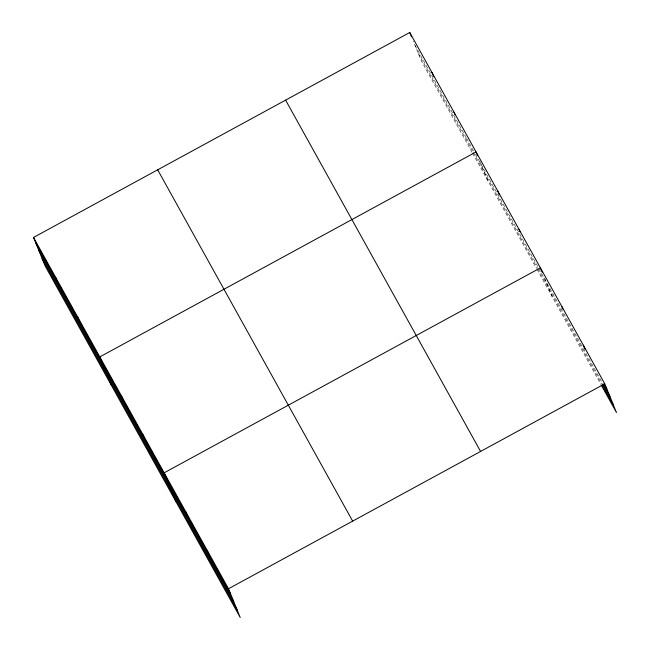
<?xml version="1.0" encoding="UTF-8"?>
<svg xmlns="http://www.w3.org/2000/svg" width="650" height="650" viewBox="0 0 650 650"><rect width="100%" height="100%" fill="white"/><g stroke="black" fill="none" stroke-linecap="round" stroke-linejoin="round"><path stroke-width="0.49" stroke-dasharray="3.25 2.44" d="M415.066 45.476L466.131 137.491M466.627 138.377L473.501 150.759M475.459 154.302L538.387 267.678M538.874 268.556L582.741 347.596M583.229 348.481L602.729 383.606M418.332 53.479L472.834 151.686M473.33 152.571L537.266 267.776M537.753 268.653L601.608 383.711M472.079 152.384L421.501 61.246L413.303 41.153M472.574 153.262L536.543 268.523M537.03 269.401L600.884 384.451M544.643 278.257L552.134 296.627M479.944 161.468L487.793 180.692"/><path stroke-width="0.97" d="M33.516 237.445L228.499 588.754L240.232 617.5L45.248 266.191L33.516 237.445L409.768 32.5L604.752 383.809L616.484 412.555L601.372 385.328M228.499 588.754L604.752 383.809M603.947 383.744L606.872 389.009M603.216 384.483L610.041 396.784M602.095 384.589L613.308 404.787M285.61 100.132L480.586 451.441M157.682 169.812L352.666 521.121M35.644 242.645L230.62 593.954M38.813 250.412L233.797 601.721M42.079 258.416L237.063 609.733M583.302 345.166L585.073 349.505M561.852 306.524L562.916 309.124M542.173 272.212L540.402 267.881L164.157 472.818L175.89 501.564M518.96 229.231L520.016 231.839M497.51 190.588L499.281 194.927M477.474 155.415L476.06 151.946L99.816 356.891L111.548 385.637M453.96 112.133L455.024 114.733M431.868 72.312L433.631 76.651M409.768 32.5L411.539 36.839M207.049 550.111L209.178 555.311M185.607 511.461L187.728 516.669M142.707 434.176L144.828 439.376M121.258 395.533L123.386 400.733M77.716 317.07L79.836 322.27M55.616 277.257L57.736 282.457"/></g></svg>
